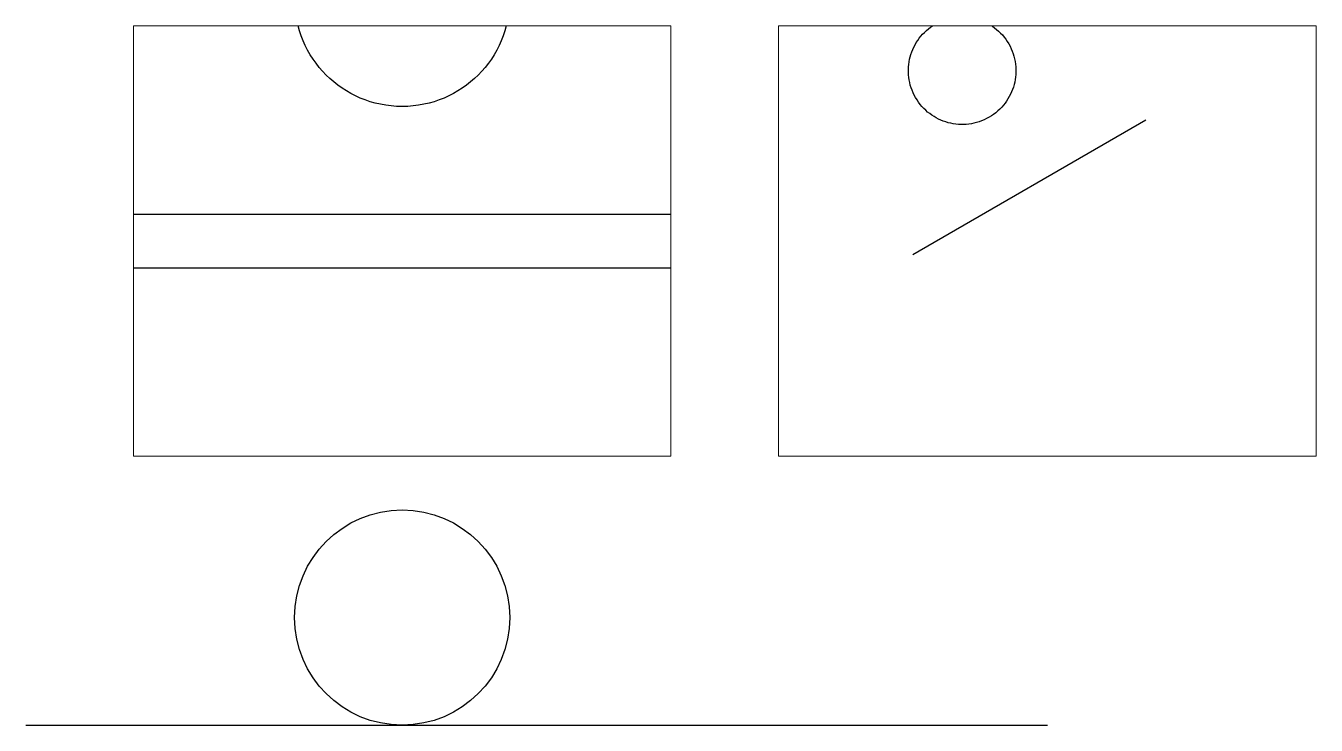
# Paper-space layout 'Layout1' of a CAD drawing. Extents: x 10 to 250, y 10 to 140.
# The model-space entities are those that its viewports show. They can reach past a viewport. Long polylines and large blocks are cut down to what shows.
import ezdxf

# ---------------------------------------------------------------- set-up
doc = ezdxf.new("R2010")
doc.units = 0
doc.layers.add('VC_ON', color=7, linetype='Continuous')
doc.layers.add('VC_VPF', color=7, linetype='Continuous')

msp = doc.modelspace()

# ---------------------------------------------------------------- linework, layer by layer
at = {"layer": 'VC_ON'}
msp.add_line((0, 0), (100, 0), dxfattribs=at)
msp.add_circle((50, 50), 20, dxfattribs=at)
at = {"layer": 'VC_VPF'}
msp.add_line((0, 10), (100, 10), dxfattribs=at)

psp = doc.layouts.get("Layout1")

# ---------------------------------------------------------------- linework, layer by layer
at = {"layer": 'VC_ON'}
psp.add_line((10, 10), (200, 10), dxfattribs=at)
psp.add_circle((80, 30), 20, dxfattribs=at)

# ---------------------------------------------------------------- viewports
at = {"layer": '0'}
psp.add_viewport(center=(80, 100), size=(100, 80), view_center_point=(50, 5), view_height=80, dxfattribs=at)
at = {"layer": '0', "view_twist_angle": 30}
vp = psp.add_viewport(center=(200, 100), size=(100, 80), view_center_point=(50, 5), view_height=160, status=3, dxfattribs=at)
vp.frozen_layers = ['VC_VPF']
at = {"layer": '0'}
vp = psp.add_viewport(center=(80, 30), size=(40, 40), view_center_point=(50, 50), view_height=40, status=4, dxfattribs=at)
vp.dxf.flags = 0x10000  # cut along an outline
vp.dxf.clipping_boundary_handle = psp.add_lwpolyline([(60, 30, 1), (100, 30, 1)], format="xyb", close=True, dxfattribs={"invisible": 1}).dxf.handle

doc.saveas('drawing.dxf')
